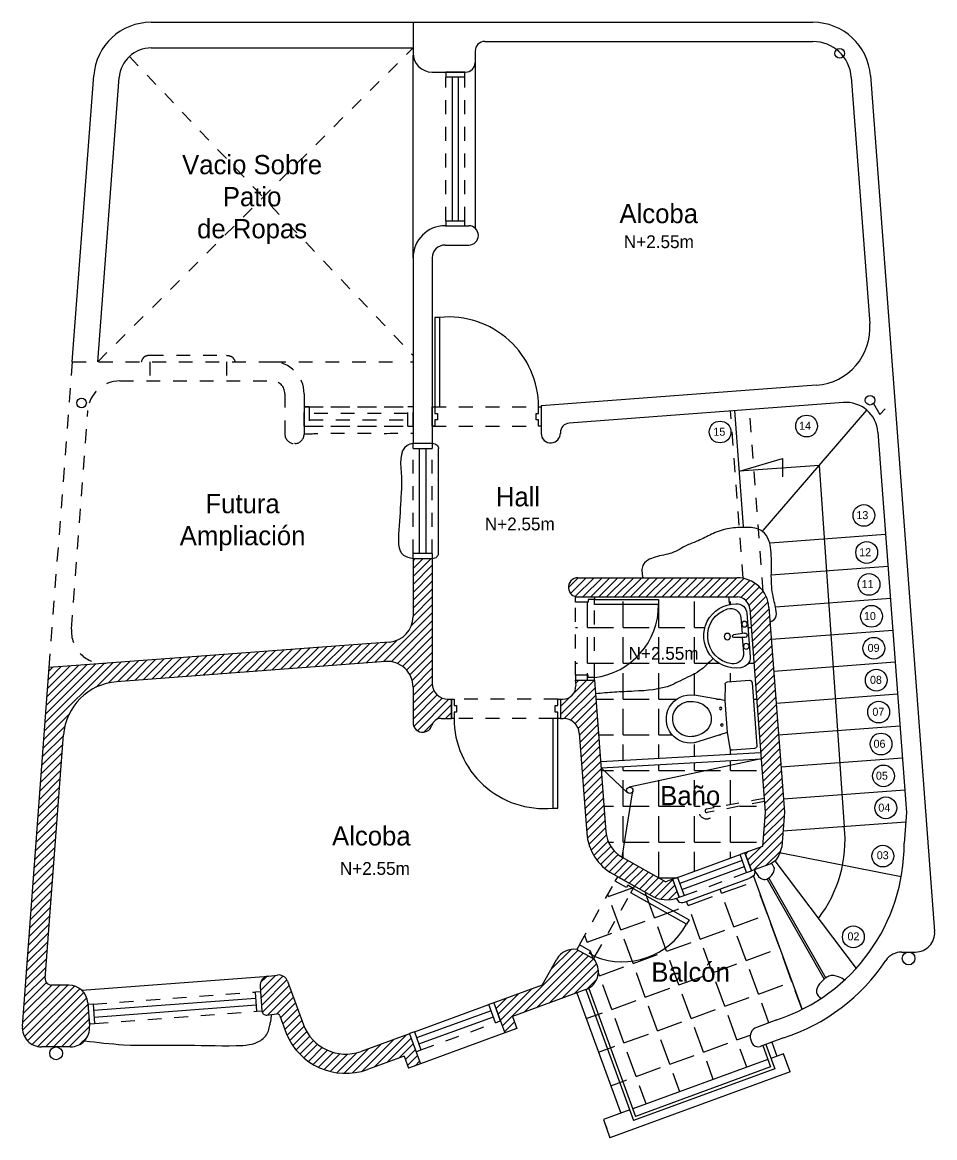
# Model space of a CAD drawing. Extents: x 132.5 to 215, y 54.5 to 129.7.
# Drawn here: x 153.67 to 160.8, y 85.32 to 94.03 of the extents above; entities that cross this region are included whole.
import ezdxf

# ---------------------------------------------------------------- set-up
doc = ezdxf.new("R2010")
doc.units = 0
doc.header["$LTSCALE"] = 0.06
doc.header["$MEASUREMENT"] = 0
doc.linetypes.add('ACAD_ISO02W100', pattern=[15, 12, -3])
doc.layers.get('0').update_dxf_attribs({"linetype": 'CONTINUOUS'})
for name, color, linetype in [('CARPINTERIA', 2, 'CONTINUOUS'), ('COTAS', 7, 'CONTINUOUS'), ('L005', 46, 'CONTINUOUS'), ('L01', 21, 'CONTINUOUS'), ('L02', 2, 'CONTINUOUS'), ('L025', 4, 'CONTINUOUS'), ('L05', 3, 'CONTINUOUS'), ('PROY', 9, 'ACAD_ISO02W100')]:
    doc.layers.add(name, color=color, linetype=linetype)
doc.styles.add('STYLE3', font='stylu.ttf')
pattern_1 = [(45, (-0.175274, 29.567298), (-0.030935922, 0.030935922), [])]

# ---------------------------------------------------------------- blocks, each defined once
blk = doc.blocks.new('S-ROY-P')
for p, q in [((-0.267, -0.03), (-0.267, -0.2019)), ((0.247, -0.01), (-0.247, -0.01)), ((0.267, -0.2019), (0.267, -0.03)), ((-0.125, -0.234), (-0.249, -0.2218)), ((-0.125, -0.234), (-0.1825, -0.4669)), ((0.125, -0.234), (-0.125, -0.234)), ((0.249, -0.2218), (0.125, -0.234)), ((0.125, -0.234), (0.1825, -0.4669)), ((-0.134, -0.4789), (-0.1261, -0.4475)), ((0.134, -0.4789), (0.1261, -0.4475)), ((0.1261, -0.4475), (0.1261, -0.4475))]:
    blk.add_line(p, q)
for centre in [(-0.065, -0.27), (0.065, -0.27)]:
    blk.add_circle(centre, 0.01)
for centre, radius, start, end in [((-0.247, -0.03), 0.02, 90, 180), ((0.247, -0.03), 0.02, 0, 90), ((-0.247, -0.2019), 0.02, 180, 264.36932), ((0.247, -0.2019), 0.02, 275.63068, 0), ((0, -0.479), 0.13, 90, 165.97128), ((0, -0.479), 0.13, 14.02872, 90), ((0, -0.512), 0.188, 166.12937, 13.87063), ((0, -0.512), 0.138, 166.12937, 270), ((0, -0.512), 0.138, 270, 13.87063)]:
    blk.add_arc(centre, radius, start, end)
blk = doc.blocks.new('LAVAMANO2')
at = {"layer": 'L025'}
for p, q in [((0, 0.17), (0, -0.17)), ((0.05, 0.1373), (0.05, 0.0152)), ((0.0279, 0.017), (0.1171, 0.0098)), ((0.0279, -0.017), (0.1171, -0.0098)), ((0.05, -0.0152), (0.05, -0.1373))]:
    blk.add_line(p, q, dxfattribs=at)
for centre, radius in [((0.0252, 0.0866), 0.022), ((0.1659, 0), 0.025), ((0.0252, -0.0866), 0.022)]:
    blk.add_circle(centre, radius, dxfattribs=at)
for centre, radius, start, end in [((0.08, 0.17), 0.08, 90, 180), ((0.13, 0.1373), 0.08, 77.38369, 180), ((0.13, 0.1373), 0.08, 77.38369, 180), ((0.0993, 0), 0.2507, 265.5948, 94.4052), ((0.0993, 0), 0.2207, 282.61631, 77.38369), ((0.0279, 0), 0.017, 80.7814, 279.2186), ((0.1163, 0), 0.00985, 274.6093, 85.3907), ((0.08, -0.17), 0.08, 180, 270), ((0.13, -0.1373), 0.08, 180, 282.61631)]:
    blk.add_arc(centre, radius, start, end, dxfattribs=at)
blk = doc.blocks.new('P65CM')
at = {"layer": 'CARPINTERIA'}
for p, q in [((0, 0.65), (0.15, 0.65)), ((0, 0.61), (0, 0.65)), ((0.1, 0.61), (0, 0.61)), ((0.1, 0.63), (0.1, 0.61)), ((0.15, 0.63), (0.1, 0.63)), ((0.15, 0.65), (0.15, 0.63)), ((0.15, 0.63), (0.65, 0.63)), ((0.15, 0.59), (0.15, 0.63)), ((0.65, 0.63), (0.65, 0.59)), ((0.65, 0.59), (0.15, 0.59)), ((0, 0.04), (0, 0)), ((0.1, 0.04), (0, 0.04)), ((0, 0), (0.15, 0)), ((0.1, 0.02), (0.1, 0.04)), ((0.15, 0.02), (0.1, 0.02)), ((0.15, 0), (0.15, 0.02))]:
    blk.add_line(p, q, dxfattribs=at)
blk.add_arc((0.0751, 0.59), 0.5749, 277.48598, 0, dxfattribs=at)

msp = doc.modelspace()

# ---------------------------------------------------------------- hatches: boundary and pattern name
at = {"layer": 'L005'}
h = msp.add_hatch(dxfattribs=at)
h.set_pattern_fill('ANSI31,_O', color=256, scale=0.35)
h.set_pattern_definition(pattern_1)
h.paths.add_polyline_path([(153.6743, 86.187, 0.436313), (153.8239, 86.0258), (154.0495, 86.0258, 0.436313), (154.199, 86.187), (154.1854, 86.3692, 0.392454), (154.0358, 86.508), (153.9027, 86.508, -0.436313), (153.8528, 86.5617), (153.9953, 88.4616, -0.370905), (154.4103, 88.8767), (156.5083, 89.0348, -0.436425), (156.7234, 88.8354), (156.7234, 88.5576, 0.436313), (156.804, 88.4828, 0.311704), (156.8703, 88.5364, -0.332361), (156.9422, 88.5901), (157.0234, 88.5901), (157.0234, 88.7401), (156.9984, 88.7401, -0.414214), (156.8734, 88.8651), (156.8734, 89.8388), (156.7234, 89.8388), (156.7234, 89.3861, -0.392454), (156.5383, 89.1867), (153.8844, 88.9876)])
h = msp.add_hatch(dxfattribs=at)
h.set_pattern_fill('ANSI31,_O', color=256, scale=0.35)
h.set_pattern_definition(pattern_1)
edge = h.paths.add_edge_path()
edge.add_arc((159.2524, 89.439), 0.1, 4.28915, 90, ccw=False)
edge.add_line((159.3522, 89.4465), (159.4713, 87.8586))
edge.add_line((159.4713, 87.8586), (159.4512, 87.5912))
edge.add_line((159.4512, 87.5912), (159.3132, 87.5407))
edge.add_line((159.3132, 87.5407), (159.3653, 87.4001))
edge.add_line((159.3653, 87.4001), (159.5077, 87.4522))
edge.add_spline(control_points=[(159.5077, 87.4522), (159.5163, 87.4542), (159.5723, 87.487), (159.5901, 87.5491), (159.6014, 87.5888)], knot_values=[0, 0, 0, 0, 0.066504, 0.184616, 0.184616, 0.184616, 0.184616], degree=3, periodic=0)
edge.add_line((159.6014, 87.5888), (159.6217, 87.8586))
edge.add_line((159.6217, 87.8586), (159.5017, 89.4577))
edge.add_arc((159.2524, 89.439), 0.25, 4.28915, 90)
edge.add_line((159.2524, 89.689), (158.0109, 89.689))
edge.add_arc((158.0109, 89.614), 0.075, 90, 184.28915)
edge.add_arc((158.0109, 89.614), 0.075, 184.28915, 270)
edge.add_line((158.0109, 89.539), (159.2524, 89.539))
h.paths.add_polyline_path([(158.0211, 88.4745), (158.0796, 87.6948, 0.25063), (158.2819, 87.3764), (158.5822, 87.207, 0.219526), (158.7909, 87.1899), (158.8018, 87.1939), (158.7497, 87.3346), (158.6961, 87.315), (158.3556, 87.507, -0.25063), (158.2292, 87.706), (158.1405, 88.889), (157.99, 88.889), (157.9931, 88.8476, -0.436313), (157.8934, 88.7401), (157.8734, 88.7401), (157.8734, 88.5901), (157.8965, 88.5901, -0.392454)])
h = msp.add_hatch(dxfattribs=at)
h.set_pattern_fill('ANGLE,_O', color=256, scale=1.015)
h.set_pattern_definition([(0, (13.77618, 29.5673), (0, 0.279125), [0.203, -0.076125]), (90, (13.77618, 29.5673), (-0.279125, 2e-17), [0.203, -0.076125])])
h.paths.add_polyline_path([(158.0109, 89.539, -0.06976), (157.9903, 89.5419), (157.9903, 88.889), (158.1405, 88.889), (158.1881, 88.2533), (159.4363, 88.3253), (159.3522, 89.4465, 0.392454), (159.2524, 89.539)])
h.paths.add_polyline_path([(159.244, 89.4854, -0.414214), (159.3297, 89.4116), (159.3551, 89.0725, -0.414214), (159.2814, 88.9868, -1.08)], flags=16)
h.paths.add_polyline_path([(158.9195, 88.7711), (159.1561, 88.7312), (159.159, 88.8557, -0.385714), (159.1775, 88.8752), (159.3489, 88.888, -0.414214), (159.3704, 88.8696), (159.4073, 88.377, -0.414214), (159.3889, 88.3555), (159.2175, 88.3427, -0.385714), (159.1963, 88.3592), (159.1748, 88.4819), (158.9468, 88.4071, -1.276967)], flags=16)
h.paths.add_polyline_path([(158.9112, 88.7218, 0.487034), (158.7506, 88.5754, 0.487034), (158.9313, 88.4546), (158.962, 88.4648, 0.344187), (159.0508, 88.5979, 0.344187), (158.9431, 88.7163)], flags=0)
h.paths.add_polyline_path([(159.202, 89.2296, -1), (159.152, 89.2296, -1)], flags=0)
h.paths.add_polyline_path([(159.3106, 89.2565, -1.175382), (159.3131, 89.223), (159.2264, 89.2235, -0.922623), (159.2249, 89.2431)], flags=0)
h.paths.add_polyline_path([(159.2889, 89.3265, -1), (159.3329, 89.3265, -1)], flags=0)
h.paths.add_polyline_path([(159.3458, 89.1538, -1.000001), (159.3018, 89.1538, -1.000001)], flags=0)
h.paths.add_polyline_path([(159.1347, 88.6686, -1.000001), (159.1147, 88.6686, -1.000001)], flags=0)
h.paths.add_polyline_path([(159.1444, 88.539, -1.000001), (159.1244, 88.539, -1.000001)], flags=0)
h.paths.add_polyline_path([(159.44, 88.2754), (158.1919, 88.2034), (158.3979, 88.0106, -0.207473), (158.39, 88.0288, -0.353289), (158.4097, 88.0533)])
h.paths.add_polyline_path([(158.4396, 88.0248, -0.600289), (158.3979, 88.0106), (158.1919, 88.2034), (158.2292, 87.706, 0.25063), (158.3556, 87.507)])
h.paths.add_polyline_path([(158.4252, 88.0516, -0.295418), (158.44, 88.0288, -0.040217), (158.4396, 88.0248), (158.3556, 87.507), (158.6961, 87.315), (158.7497, 87.3346), (159.3154, 87.5415), (159.4512, 87.5912)])
h.paths.add_polyline_path([(158.4097, 88.0533, -0.159891), (158.4252, 88.0516), (159.4512, 87.5912), (159.4713, 87.8586), (159.4651, 87.9403), (159.0775, 87.8679, -9.982222), (159.0729, 87.8923), (159.4633, 87.9654), (159.44, 88.2754)])
h.paths.add_polyline_path([(158.3333, 88.9823), (159.0767, 88.9823), (159.0767, 88.8244), (158.3333, 88.8244)], flags=24)
h.paths.add_polyline_path([(158.4263, 89.2363), (158.9697, 89.2363), (158.9697, 89.0068), (158.4263, 89.0068)], flags=24)
h = msp.add_hatch(dxfattribs=at)
h.set_pattern_fill('ANGLE,_O', color=256, scale=1.015, angle=20)
h.set_pattern_definition([(20, (13.77618, 29.5673), (-0.09546637, 0.2622917), [0.203, -0.076125]), (110, (13.77618, 29.5673), (-0.2622917, -0.09546637), [0.203, -0.076125])])
edge = h.paths.add_edge_path()
edge.add_line((159.3801, 87.3597), (159.3449, 87.3159))
edge.add_line((159.3449, 87.3159), (159.2808, 87.3159))
edge.add_line((159.2808, 87.3159), (159.1455, 87.2664))
edge.add_line((159.1455, 87.2664), (159.0329, 87.2252))
edge.add_line((159.0329, 87.2252), (158.8563, 87.1606))
edge.add_spline(control_points=[(158.8563, 87.1606), (158.8468, 87.1578), (158.8373, 87.1549), (158.8284, 87.1536)], knot_values=[0.065654, 0.065654, 0.065654, 0.065654, 0.091759, 0.091759, 0.091759, 0.091759], degree=3, periodic=0)
edge.add_spline(control_points=[(158.8284, 87.1536), (158.8195, 87.1523), (158.8081, 87.1527), (158.7991, 87.159), (158.7968, 87.161)], knot_values=[0.02964, 0.02964, 0.02964, 0.02964, 0.055944, 0.065654, 0.065654, 0.065654, 0.065654], degree=3, periodic=0)
edge.add_spline(control_points=[(158.7968, 87.161), (158.7898, 87.1672), (158.784, 87.1764), (158.7782, 87.1857)], knot_values=[0, 0, 0, 0, 0.02964, 0.02964, 0.02964, 0.02964], degree=3, periodic=0)
edge.add_arc((158.705, 87.4247), 0.25, 240.57011, 287.01671, ccw=False)
edge.add_line((158.5822, 87.207), (158.3216, 87.354))
edge.add_line((158.3216, 87.354), (158.0029, 86.7873))
edge.add_line((158.0029, 86.7873), (158.1337, 86.7138))
edge.add_arc((158.0185, 86.6149), 0.1518, -70.34494, 40.6654, ccw=False)
edge.add_line((158.0696, 86.4719), (158.0014, 86.447))
edge.add_line((158.0014, 86.447), (158.345, 85.5079))
edge.add_line((158.345, 85.5079), (158.4155, 85.5336))
edge.add_line((158.4155, 85.5336), (158.439, 85.5422))
edge.add_line((158.439, 85.5422), (159.4928, 85.9278))
edge.add_line((159.4928, 85.9278), (159.5163, 85.9364))
edge.add_line((159.5163, 85.9364), (159.5632, 85.9536))
edge.add_line((159.5632, 85.9536), (159.5234, 86.0625))
edge.add_line((159.5234, 86.0625), (159.4323, 86.0289))
edge.add_arc((159.415, 86.0758), 0.05, 200.27335, 290.27335, ccw=False)
edge.add_line((159.3681, 86.0585), (159.3595, 86.0816))
edge.add_arc((159.4299, 86.1076), 0.075, 110.39893, 200.27335, ccw=False)
edge.add_line((159.4037, 86.1779), (159.5638, 86.2374))
edge.add_arc((159.1117, 87.6097), 1.4449, 288.23409, 296.69754)
edge.add_line((159.7609, 86.3189), (159.3801, 87.3597))
h.paths.add_polyline_path([(158.5166, 86.463), (159.2599, 86.463), (159.2599, 86.3086), (158.5166, 86.3086)], flags=24)
h.paths.add_polyline_path([(158.5331, 86.7224), (159.2471, 86.7224), (159.2471, 86.4929), (158.5331, 86.4929)], flags=24)
h = msp.add_hatch(dxfattribs=at)
h.set_pattern_fill('ANSI31,_O', color=256, scale=0.35)
h.set_pattern_definition(pattern_1)
h.paths.add_polyline_path([(155.8687, 86.1991), (155.7447, 86.538, 0.349717), (155.6649, 86.5866), (155.5948, 86.5778, 0.402782), (155.5295, 86.4969), (155.5447, 86.3214, 0.425739), (155.6008, 86.2761), (155.6576, 86.2833, -0.349585), (155.6842, 86.2671), (155.7329, 86.1341, 0.405847), (156.3692, 85.8498), (156.6534, 85.9538), (156.6878, 85.8599), (156.7817, 85.8942), (156.6958, 86.129), (156.3176, 85.9906, -0.414214)])
h.paths.add_polyline_path([(157.7314, 86.5079), (157.3532, 86.3695), (157.4391, 86.1347), (157.533, 86.1691), (157.4986, 86.263), (158.0718, 86.4727, 0.521279), (158.1337, 86.7138), (158.0029, 86.7873, 0.304468), (157.8463, 86.7117)])

# ---------------------------------------------------------------- linework, layer by layer
at = {"layer": 'COTAS'}
for p, q in [((160.3174, 91.0487), (160.3667, 90.9643)), ((160.3667, 90.9643), (160.409, 91.0065))]:
    msp.add_line(p, q, dxfattribs=at)
at = {"layer": 'L01'}
for p, q in [((154.6797, 94.0258), (156.7234, 94.0258)), ((154.6797, 93.8258), (156.7234, 93.8258)), ((154.0635, 91.3758), (154.231, 93.6094)), ((154.264, 91.3758), (154.4304, 93.5945)), ((159.3039, 90.09), (159.2361, 90.9935)), ((159.4568, 90.0574), (160.2655, 90.9973)), ((159.2717, 90.5199), (159.6063, 90.6188)), ((159.6063, 90.6188), (159.6063, 90.4778)), ((159.8937, 90.5665), (159.2717, 90.5199)), ((159.8937, 90.5665), (160.0897, 87.7453)), ((160.4118, 90.0258), (159.5121, 89.9583)), ((160.4305, 89.7765), (159.52, 89.7082)), ((160.4492, 89.5272), (159.5526, 89.4599)), ((160.4679, 89.2779), (159.5206, 89.2068)), ((160.4866, 89.0286), (159.5393, 88.9575)), ((160.5053, 88.7793), (159.558, 88.7082)), ((160.524, 88.53), (159.5767, 88.4589)), ((158.1881, 88.2533), (159.4371, 88.3254)), ((158.1919, 88.2034), (159.44, 88.2754)), ((159.44, 88.2754), (158.4097, 88.0533)), ((160.5427, 88.2807), (159.5954, 88.2096)), ((158.1919, 88.2034), (158.3979, 88.0106)), ((158.3556, 87.507), (158.4396, 88.0248)), ((160.5614, 88.0314), (159.614, 87.9603)), ((160.5689, 87.7813), (159.6105, 87.7094)), ((159.5847, 87.5448), (160.5341, 87.3557)), ((158.0014, 86.447), (158.345, 85.5079)), ((159.5234, 86.0625), (159.5632, 85.9536))]:
    msp.add_line(p, q, dxfattribs=at)
for centre, radius in [((159.7953, 90.8737), 0.085), ((159.1199, 90.8269), 0.085), ((160.2426, 90.1758), 0.085), ((160.2643, 89.8864), 0.085), ((160.283, 89.6371), 0.085), ((160.3017, 89.3878), 0.085), ((160.3204, 89.1385), 0.085), ((160.3391, 88.8892), 0.085), ((160.3578, 88.6399), 0.085), ((160.3765, 88.3906), 0.085), ((160.3952, 88.1413), 0.085), ((158.415, 88.0288), 0.025), ((160.4139, 87.892), 0.085), ((160.3902, 87.5159), 0.085), ((160.1601, 86.8848), 0.085)]:
    msp.add_circle(centre, radius, dxfattribs=at)
for centre, radius, start, end in [((154.6797, 93.5758), 0.45, 90, 175.71085), ((154.6797, 93.5758), 0.25, 90, 175.71085), ((159.0895, 87.6401), 1.0057, 322.46736, 6.007)]:
    msp.add_arc(centre, radius, start, end, dxfattribs=at)
for points in [[(159.1856, 89.539), (159.193, 89.4802)], [(159.068, 89.0606), (158.9574, 88.9615), (158.8103, 88.8844), (158.7405, 88.8511), (158.449, 88.8027), (158.295, 88.7946), (158.1484, 88.7829)]]:
    msp.add_spline(points, degree=3, dxfattribs=at)
at = {"layer": 'L02'}
for p, q in [((157.1289, 93.5969), (156.9789, 93.5969)), ((157.0289, 93.5969), (157.0289, 92.4769)), ((157.0789, 92.4769), (157.0789, 93.5969)), ((156.9789, 92.4769), (157.1289, 92.4769)), ((156.7234, 90.6988), (156.7234, 90.7388)), ((156.7234, 90.7388), (156.8734, 90.7388)), ((156.7234, 90.6988), (156.8734, 90.6988)), ((156.7734, 89.8788), (156.7734, 90.6988)), ((156.8234, 90.6988), (156.8234, 89.8788)), ((156.8734, 90.7388), (156.8734, 90.6988)), ((156.7234, 89.8388), (156.7234, 89.8788)), ((156.8734, 89.8788), (156.7234, 89.8788)), ((156.8734, 89.8788), (156.8734, 89.8388)), ((156.7234, 89.8388), (156.8734, 89.8388)), ((159.3135, 87.5408), (159.2759, 87.5271)), ((159.3275, 87.3862), (159.2759, 87.5271)), ((159.365, 87.4), (159.3135, 87.5408)), ((159.2931, 87.4801), (158.8048, 87.3015)), ((158.822, 87.2545), (159.3103, 87.4332)), ((159.3275, 87.3862), (159.365, 87.4)), ((158.7876, 87.3484), (158.75, 87.3347)), ((158.8016, 87.1938), (158.75, 87.3347)), ((158.7876, 87.3484), (158.8391, 87.2076)), ((159.487, 87.3359), (159.9314, 86.5548)), ((159.5, 87.3434), (159.9445, 86.5622)), ((158.8016, 87.1938), (158.8391, 87.2076)), ((158.0954, 86.4813), (158.4604, 85.4835)), ((155.4965, 86.4037), (154.23, 86.3088)), ((155.5326, 86.4566), (155.4927, 86.4536)), ((155.504, 86.304), (155.4927, 86.4536)), ((155.5326, 86.4566), (155.5438, 86.307)), ((158.0719, 86.4727), (158.4455, 85.4514)), ((154.2263, 86.3586), (154.1864, 86.3556)), ((154.1864, 86.3556), (154.1976, 86.206)), ((154.2263, 86.3586), (154.2375, 86.209)), ((154.2338, 86.2589), (155.5002, 86.3539)), ((155.504, 86.304), (155.5438, 86.307)), ((157.3337, 86.3064), (156.7507, 86.0957)), ((157.3532, 86.3695), (157.3156, 86.3558)), ((157.3672, 86.2149), (157.3156, 86.3558)), ((157.3532, 86.3695), (157.4047, 86.2286)), ((156.7677, 86.0486), (157.3509, 86.2594)), ((157.3672, 86.2149), (157.4047, 86.2286)), ((154.1976, 86.206), (154.2375, 86.209)), ((156.7337, 86.1427), (156.6961, 86.1291)), ((156.7337, 86.1427), (156.7847, 86.0016)), ((156.6958, 86.129), (156.7473, 85.9881)), ((159.4764, 86.0453), (159.5463, 85.8542)), ((156.7471, 85.988), (156.7847, 86.0016)), ((159.4529, 86.0368), (159.5143, 85.8691)), ((159.5463, 85.8542), (158.4455, 85.4514)), ((159.5143, 85.8691), (158.4604, 85.4835))]:
    msp.add_line(p, q, dxfattribs=at)
for points in [[(157.1289, 93.5969), (157.1289, 93.6369), (156.9789, 93.6369), (156.9789, 93.5969)], [(156.9789, 92.4769), (156.9789, 92.4369), (157.1289, 92.4369), (157.1289, 92.4769)]]:
    msp.add_lwpolyline(points, dxfattribs=at)
for points in [[(157.7034, 91.0222), (157.7234, 91.0222), (157.7234, 90.8722), (157.7034, 90.8722), (157.7034, 90.9222), (157.6834, 90.9222), (157.6834, 90.9722), (157.6934, 90.9722), (157.7034, 90.9722), (157.7034, 91.0222, 0.44237), (156.9334, 91.7222, -0.047619), (156.8934, 91.7222), (156.8934, 90.9722), (156.9134, 90.9722), (156.9134, 90.9222), (156.8934, 90.9222), (156.8934, 90.8722), (156.8734, 90.8722), (156.8734, 91.0222), (156.9334, 91.0222), (156.9334, 91.7222)], [(157.0434, 88.5901), (157.0234, 88.5901), (157.0234, 88.7401), (157.0434, 88.7401), (157.0434, 88.6901), (157.0634, 88.6901), (157.0634, 88.6401), (157.0534, 88.6401), (157.0434, 88.6401), (157.0434, 88.5901, 0.44237), (157.8134, 87.8901, -0.047619), (157.8534, 87.8901), (157.8534, 88.6401), (157.8334, 88.6401), (157.8334, 88.6901), (157.8534, 88.6901), (157.8534, 88.7401), (157.8734, 88.7401), (157.8734, 88.5901), (157.8134, 88.5901), (157.8134, 87.8901)]]:
    msp.add_lwpolyline(points, format="xyb", dxfattribs=at)
for centre, radius in [((160.0541, 93.7833), 0.0375), ((160.2908, 91.0751), 0.0375), ((154.1364, 91.0535), 0.0375), ((160.5912, 86.7162), 0.05), ((160.5912, 86.7162), 0.05), ((153.9378, 85.9758), 0.05), ((153.9378, 85.9758), 0.05)]:
    msp.add_circle(centre, radius, dxfattribs=at)
for points in [[(159.3881, 87.4084), (159.4368, 87.3425), (159.4709, 87.3322), (159.5209, 87.3652), (159.5435, 87.4201), (159.5216, 87.4584)], [(160.092, 86.5483), (160.0448, 86.5735), (159.9698, 86.5778), (159.938, 86.5585), (159.896, 86.518), (159.8734, 86.4507), (159.9053, 86.4023)]]:
    msp.add_spline(points, degree=3, dxfattribs=at)
at = {"layer": 'L025'}
for p, q in [((156.7234, 92.1869), (156.7245, 93.7682)), ((157.2085, 93.7117), (157.2085, 92.4178)), ((156.9234, 89.8788), (156.9234, 90.6988)), ((158.7876, 87.3484), (159.2759, 87.5271)), ((159.5472, 87.4773), (160.1811, 86.6381)), ((159.3801, 87.3597), (159.7609, 86.3189)), ((158.8563, 87.1606), (159.3447, 87.3393)), ((154.1373, 86.4684), (155.5949, 86.5778)), ((156.7337, 86.1427), (157.3157, 86.3556)), ((157.4391, 86.1347), (156.7817, 85.8942)), ((159.6158, 85.9728), (159.5163, 85.9364)), ((159.6677, 85.8321), (159.6158, 85.9728)), ((159.4928, 85.9278), (158.439, 85.5422)), ((159.6677, 85.8321), (158.2595, 85.3168)), ((158.4155, 85.5336), (158.211, 85.4588)), ((158.211, 85.4588), (158.2595, 85.3168)), ((158.2299, 85.4033), (158.2396, 85.3749))]:
    msp.add_line(p, q, dxfattribs=at)
for points in [[(156.7234, 90.7388), (156.6774, 90.722), (156.6323, 90.4741), (156.6295, 90.3248), (156.6125, 90.0599), (156.6492, 89.8655), (156.7234, 89.8388)], [(156.8734, 90.7388), (156.9114, 90.7233), (156.9234, 90.6988)], [(159.5103, 89.3435), (159.5522, 89.3758), (159.5557, 89.4435), (159.5308, 89.5576), (159.5201, 89.7252), (159.5165, 89.9071), (159.4986, 89.9855), (159.4522, 90.0497), (159.3487, 90.0818), (159.3023, 90.0818), (159.1774, 90.0711), (159.0525, 90.0283), (158.949, 89.9784), (158.8633, 89.9427), (158.742, 89.8821), (158.6135, 89.85), (158.5171, 89.7858), (158.5171, 89.689)], [(156.8734, 89.8388), (156.9114, 89.8542), (156.9234, 89.8788)], [(159.388, 87.4092), (159.3873, 87.3698), (159.3445, 87.3396)], [(158.7782, 87.1857), (158.8041, 87.156), (158.8563, 87.1606)], [(154.1594, 86.0738), (154.4631, 86.0428), (154.91, 86.0394), (155.3434, 86.036), (155.5344, 86.0769), (155.5959, 86.1519), (155.6061, 86.1962), (155.6129, 86.2269), (155.6204, 86.2786)]]:
    msp.add_spline(points, degree=3, dxfattribs=at)
at = {"layer": 'L05'}
for p, q in [((156.7234, 94.0258), (156.7234, 93.7865)), ((156.7234, 94.0258), (159.8447, 94.0258)), ((157.2085, 93.8014), (157.2085, 93.7117)), ((157.2833, 93.8762), (159.8447, 93.8758)), ((156.873, 93.6369), (157.1337, 93.6369)), ((160.1439, 93.5982), (160.2882, 91.6741)), ((160.2935, 93.6094), (160.7946, 86.9274)), ((156.9734, 92.4369), (157.1585, 92.4369)), ((157.2335, 92.3619), (157.2335, 92.3619)), ((156.9734, 92.2869), (157.1585, 92.2869)), ((156.7234, 92.1869), (156.7234, 90.7388)), ((156.8734, 92.1869), (156.8734, 90.7388)), ((159.8695, 91.1914), (157.7234, 91.0305)), ((157.7234, 91.0305), (157.7234, 90.8163)), ((160.0838, 91.0571), (157.9428, 90.8965)), ((157.8734, 90.8217), (157.8734, 90.8163)), ((160.3518, 90.8265), (160.5745, 87.8567)), ((156.7234, 90.7388), (156.8734, 90.7388)), ((156.804, 90.7388), (156.804, 90.7388)), ((157.804, 90.7415), (157.804, 90.7415)), ((156.7234, 89.8388), (156.7234, 89.3861)), ((156.7234, 89.8388), (156.8734, 89.8388)), ((156.8734, 89.8388), (156.8734, 88.8651)), ((158.0109, 89.689), (159.2524, 89.689)), ((157.9361, 89.6084), (157.9361, 89.6084)), ((158.0109, 89.539), (159.2524, 89.539)), ((159.3522, 89.4465), (159.4713, 87.8586)), ((159.5017, 89.4577), (159.6217, 87.8586)), ((156.5383, 89.1867), (153.8844, 88.9876)), ((156.5083, 89.0348), (154.4103, 88.8767)), ((153.6743, 86.187), (153.8844, 88.9876)), ((156.7234, 88.8354), (156.7234, 88.5576)), ((157.99, 88.889), (157.9931, 88.8476)), ((157.99, 88.889), (158.1405, 88.889)), ((158.1405, 88.889), (158.2292, 87.706)), ((156.9984, 88.7401), (157.0234, 88.7401)), ((157.0234, 88.7401), (157.0234, 88.5901)), ((157.8734, 88.7401), (157.8734, 88.5901)), ((157.8734, 88.7401), (157.8934, 88.7401)), ((156.9422, 88.5901), (157.0234, 88.5901)), ((157.8734, 88.5901), (157.8965, 88.5901)), ((153.8528, 86.5617), (153.9953, 88.4616)), ((156.804, 88.4828), (156.804, 88.4828)), ((158.0211, 88.4745), (158.0796, 87.6948)), ((159.4713, 87.8586), (159.4512, 87.5912)), ((159.6217, 87.8586), (159.6014, 87.5888)), ((160.5745, 87.8567), (160.5566, 87.6156)), ((159.4512, 87.5912), (159.3132, 87.5407)), ((159.3154, 87.5415), (159.3132, 87.5407)), ((159.3132, 87.5407), (159.3653, 87.4001)), ((158.3556, 87.507), (158.6961, 87.315)), ((159.5077, 87.4522), (159.3653, 87.4001)), ((158.2819, 87.3764), (158.5822, 87.207)), ((158.7497, 87.3346), (158.6961, 87.315)), ((158.7497, 87.3346), (158.8018, 87.1939)), ((158.8018, 87.1939), (158.7909, 87.1899)), ((158.0029, 86.7873), (158.1337, 86.7138)), ((158.0029, 86.7873), (158.1337, 86.7138)), ((160.5373, 86.7662), (160.645, 86.7662)), ((157.7314, 86.5079), (157.8463, 86.7117)), ((157.7314, 86.5079), (157.8463, 86.7117)), ((157.7314, 86.5079), (157.8463, 86.7117)), ((155.5949, 86.5778), (155.6649, 86.5866)), ((154.0358, 86.508), (153.9027, 86.508)), ((155.5295, 86.4977), (155.5439, 86.306)), ((155.7447, 86.538), (155.8687, 86.1991)), ((155.7447, 86.538), (155.8687, 86.1991)), ((157.7314, 86.5079), (157.3532, 86.3695)), ((158.0718, 86.4727), (157.4986, 86.263)), ((154.1854, 86.3692), (154.199, 86.187)), ((157.3532, 86.3695), (157.4391, 86.1347)), ((155.5832, 86.2739), (155.6576, 86.2833)), ((155.6842, 86.2671), (155.7329, 86.1341)), ((157.4986, 86.263), (157.533, 86.1691)), ((159.5638, 86.2374), (159.4037, 86.1779)), ((157.533, 86.1691), (157.4391, 86.1347)), ((156.6958, 86.129), (156.3176, 85.9906)), ((156.6958, 86.129), (156.7817, 85.8942)), ((159.3595, 86.0816), (159.3681, 86.0585)), ((159.6144, 86.0962), (159.4323, 86.0289)), ((154.0495, 86.0258), (153.8239, 86.0258)), ((156.6534, 85.9538), (156.3692, 85.8498)), ((156.6534, 85.9538), (156.6878, 85.8599)), ((156.7817, 85.8942), (156.6878, 85.8599))]:
    msp.add_line(p, q, dxfattribs=at)
for centre, radius, start, end in [((159.8447, 93.5758), 0.45, 4.28915, 90), ((157.2833, 93.8014), 0.0748, 90, 180), ((159.8447, 93.5758), 0.3, 4.28915, 90), ((156.873, 93.7865), 0.1496, 180, 270), ((157.1337, 93.7117), 0.0748, 270, 360), ((156.9734, 92.1869), 0.25, 90, 180), ((157.1585, 92.3619), 0.075, 0, 90), ((157.1585, 92.3619), 0.075, 270, 0), ((156.9734, 92.1869), 0.1, 90, 180), ((159.8394, 91.6405), 0.45, 274.28915, 4.28915), ((160.1025, 90.8078), 0.25, 4.28915, 94.28915), ((157.9484, 90.8217), 0.075, 94.28915, 180), ((157.7984, 90.8163), 0.075, 180, 274.28915), ((157.7983, 90.8164), 0.0751, 274.31598, 2.04539), ((158.0109, 89.614), 0.075, 90, 184.28915), ((159.2524, 89.439), 0.25, 4.28915, 90), ((158.0109, 89.614), 0.075, 184.28915, 270), ((159.2524, 89.439), 0.1, 4.28915, 90), ((156.5234, 89.3861), 0.2, 274.28915, 360), ((156.5234, 88.8354), 0.2, 360, 94.31058), ((154.4441, 88.4279), 0.45, 94.31058, 175.71085), ((156.9984, 88.8651), 0.125, 180, 270), ((157.8934, 88.8401), 0.1, 270, 4.28915), ((156.9422, 88.5151), 0.075, 90, 163.53909), ((157.8965, 88.4651), 0.125, 4.28915, 90), ((156.7984, 88.5576), 0.075, 180, 274.28915), ((156.7984, 88.5576), 0.075, 274.28915, 343.53909), ((158.4785, 87.7247), 0.25, 184.28915, 240.57011), ((158.4785, 87.7247), 0.4, 184.28915, 240.57011), ((159.1117, 87.6097), 1.4449, 288.23409, 0.23244), ((158.705, 87.4247), 0.25, 240.57011, 290.0961), ((160.645, 86.9162), 0.15, 270, 4.28915), ((157.981, 86.6328), 0.156, 81.9191, 149.65427), ((160.5373, 86.6162), 0.15, 90, 145.75716), ((158.0185, 86.6149), 0.1518, 290.53714, 40.6654), ((159.1523, 87.537), 1.5132, 287.78066, 326.44399), ((155.6043, 86.5034), 0.075, 97.19846, 184.28915), ((155.6743, 86.5122), 0.075, 20.0961, 97.19846), ((153.9027, 86.558), 0.05, 175.71085, 270), ((154.0358, 86.358), 0.15, 4.28915, 90), ((155.5788, 86.3086), 0.035, 184.28915, 277.19846), ((155.6607, 86.2585), 0.025, 20.12311, 97.19846), ((153.8239, 86.1758), 0.15, 175.71085, 270), ((154.0495, 86.1758), 0.15, 270, 4.28915), ((156.1974, 86.3193), 0.5, 201.73758, 290.0961), ((156.1974, 86.3193), 0.35, 200.0961, 290.0961), ((159.4299, 86.1076), 0.075, 110.39893, 200.27335), ((159.415, 86.0758), 0.05, 200.27335, 290.27335)]:
    msp.add_arc(centre, radius, start, end, dxfattribs=at)
msp.add_open_spline([(159.6014, 87.5888), (159.5901, 87.5491), (159.5723, 87.487), (159.5163, 87.4542), (159.5077, 87.4522)], degree=3, knots=[0, 0, 0, 0, 0.1181125, 0.1846161, 0.1846161, 0.1846161, 0.1846161], dxfattribs=at)
at = {"layer": 'PROY', "ltscale": 0.075}
for p, q in [((154.264, 91.3758), (156.7234, 93.8258)), ((154.5097, 93.7591), (156.7234, 91.4258)), ((159.4633, 87.9654), (159.015, 87.8815)), ((159.4678, 87.9408), (159.018, 87.8568))]:
    msp.add_line(p, q, dxfattribs=at)
at = {"layer": 'PROY', "ltscale": 0.15}
for p, q in [((156.9789, 92.4769), (156.9789, 93.5969)), ((157.1289, 92.4769), (157.1289, 93.5969)), ((154.0635, 91.3758), (153.8811, 88.9874)), ((154.0635, 91.3758), (155.6234, 91.3758)), ((154.6684, 91.4258), (155.2684, 91.4258)), ((154.6684, 91.3758), (154.6684, 91.2258)), ((155.2684, 91.3758), (155.2684, 91.2258)), ((155.6234, 91.3758), (156.6634, 91.3758)), ((154.4346, 91.2258), (155.6234, 91.2258)), ((155.7234, 91.1258), (155.7234, 90.8111)), ((155.8734, 91.1258), (155.8734, 91.0508)), ((155.8734, 91.1258), (155.8734, 90.8109)), ((155.8734, 91.0222), (156.6634, 91.0222)), ((155.9134, 91.0222), (155.8734, 91.0222)), ((155.8734, 91.0222), (155.8734, 90.8722)), ((155.8734, 90.8722), (155.8734, 91.0222)), ((155.9134, 91.0222), (156.6834, 91.0222)), ((155.9134, 91.0222), (155.9134, 90.8722)), ((156.6834, 90.8722), (156.6834, 91.0222)), ((156.7234, 91.0222), (156.6834, 91.0222)), ((156.7234, 90.8722), (156.7234, 91.0222)), ((156.8734, 91.0222), (157.7034, 91.0222)), ((156.8734, 91.0222), (157.7034, 91.0222)), ((154.0574, 89.2887), (154.1853, 90.9945)), ((156.6834, 90.9722), (155.9134, 90.9722)), ((155.9134, 90.9222), (156.6834, 90.9222)), ((155.8734, 90.8722), (156.7034, 90.8722)), ((155.8734, 90.8722), (155.9134, 90.8722)), ((155.9134, 90.8722), (156.6834, 90.8722)), ((156.6834, 90.8722), (156.7234, 90.8722)), ((156.8734, 90.8722), (157.7034, 90.8722)), ((156.8734, 90.8722), (157.7034, 90.8722)), ((155.804, 90.7361), (155.7984, 90.7361)), ((156.7234, 89.8788), (156.7234, 90.6988)), ((156.8734, 89.8788), (156.8734, 90.6988)), ((157.9903, 88.929), (157.9903, 89.499)), ((158.1403, 88.909), (158.1403, 89.479)), ((157.8534, 88.7401), (157.0434, 88.7401)), ((157.8134, 88.5901), (157.0434, 88.5901)), ((158.8391, 87.2076), (159.3275, 87.3862)), ((158.0225, 86.8222), (158.3019, 87.3191)), ((158.1435, 86.7313), (158.4228, 87.2281)), ((156.7847, 86.0016), (157.3672, 86.2149))]:
    msp.add_line(p, q, dxfattribs=at)
at = {"layer": 'PROY'}
msp.add_line((156.7034, 91.3758), (156.7234, 91.3758), dxfattribs=at)
msp.add_line((156.7034, 91.3758), (156.7234, 91.3758), dxfattribs=at)
at = {"layer": 'PROY', "linetype": 'ACAD_ISO02W100', "ltscale": 0.15}
for p, q in [((159.2992, 89.6846), (159.2012, 90.9909)), ((159.4573, 89.5823), (159.3508, 91.0021)), ((154.2263, 86.3586), (155.4927, 86.4536)), ((154.2263, 86.3586), (155.4927, 86.4536)), ((154.2375, 86.209), (155.504, 86.304)), ((154.2375, 86.209), (155.504, 86.304))]:
    msp.add_line(p, q, dxfattribs=at)
at = {"layer": 'PROY', "ltscale": 0.15}
for centre, radius, start, end in [((155.6234, 91.1258), 0.25, 0, 90), ((154.4346, 90.9758), 0.25, 90, 175.71085), ((155.6234, 91.1258), 0.1, 0, 90), ((155.7984, 90.8111), 0.075, 180, 270), ((155.7984, 90.8109), 0.075, 274.28915, 360), ((154.3067, 89.27), 0.25, 175.71085, 274.28915)]:
    msp.add_arc(centre, radius, start, end, dxfattribs=at)
at = {"layer": 'PROY', "ltscale": 0.075}
for radius, start, end in [(0.0625, 21.93975, 359.05696), (0.0125, 90, 284.00861)]:
    msp.add_arc((159.015, 87.869), radius, start, end, dxfattribs=at)
at = {"layer": 'PROY', "ltscale": 0.15}
for points in [[(154.6684, 91.4258), (154.6254, 91.4129), (154.6018, 91.3758)], [(155.2684, 91.4258), (155.3114, 91.4129), (155.335, 91.3758)], [(155.8734, 90.8109), (156.047, 90.817), (156.3156, 90.817), (156.7234, 90.817)]]:
    msp.add_spline(points, degree=3, dxfattribs=at)

# ---------------------------------------------------------------- block references
at = {"layer": 'L02'}
msp.add_blockref('P65CM', (157.9903, 88.889), dxfattribs=at)
at = {"layer": 'L02', "rotation": 330.6530103535811}
msp.add_blockref('P65CM', (158.0029, 86.7873), dxfattribs=at)
at = {"layer": 'L025', "xscale": -1}
for name, p, rotation in [('LAVAMANO2', (159.3424, 89.242), 4.289153328816607), ('S-ROY-P', (159.3988, 88.624), 274.2891533288174)]:
    msp.add_blockref(name, p, dxfattribs=dict(at, rotation=rotation))

# ---------------------------------------------------------------- texts
at = {"layer": 'L01', "char_height": 0.0625, "attachment_point": 2}
for s, insert in [('\\fStylus BT|b0|i0|c0|p34;15', (159.1142, 90.8604)), ('\\fStylus BT|b0|i0|c0|p34;14', (159.7832, 90.907)), ('\\fStylus BT|b0|i0|c0|p34;13', (160.2305, 90.209)), ('\\fStylus BT|b0|i0|c0|p34;12', (160.2522, 89.9196)), ('\\fStylus BT|b0|i0|c0|p34;11', (160.2709, 89.6703)), ('\\fStylus BT|b0|i0|c0|p34;10', (160.2896, 89.421)), ('\\fStylus BT|b0|i0|c0|p34;09', (160.318, 89.1723)), ('\\fStylus BT|b0|i0|c0|p34;08', (160.3367, 88.923)), ('\\fStylus BT|b0|i0|c0|p34;07', (160.3554, 88.6737)), ('\\fStylus BT|b0|i0|c0|p34;06', (160.3644, 88.4238)), ('\\fStylus BT|b0|i0|c0|p34;05', (160.3831, 88.1745)), ('\\fStylus BT|b0|i0|c0|p34;04', (160.4018, 87.9252)), ('\\fStylus BT|b0|i0|c0|p34;03', (160.3895, 87.5537)), ('\\fStylus BT|b0|i0|c0|p34;02', (160.1609, 86.9202))]:
    msp.add_mtext(s, dxfattribs=dict(at, insert=insert))
at = {"layer": 'L025', "attachment_point": 2, "style": 'STYLE3'}
for s, insert, char_height in [('Vacio Sobre\\PPatio\\Pde Ropas', (155.4674, 92.9895), 0.15), ('Alcoba', (158.6412, 92.6078), 0.15), ('N+2.55m', (158.6421, 92.3626), 0.1), ('Hall', (157.5428, 90.3963), 0.15), ('Futura\\PAmpliación', (155.3932, 90.3429), 0.15), ('N+2.55m', (157.5567, 90.1588), 0.1), ('N+2.55m', (158.6792, 89.1482), 0.1), ('Baño', (158.887, 88.0626), 0.15), ('Alcoba', (156.398, 87.7484), 0.15), ('N+2.55m', (156.4257, 87.4689), 0.1), ('Balcón', (158.8901, 86.6849), 0.15)]:
    msp.add_mtext(s, dxfattribs=dict(at, insert=insert, char_height=char_height))

doc.saveas('drawing.dxf')
